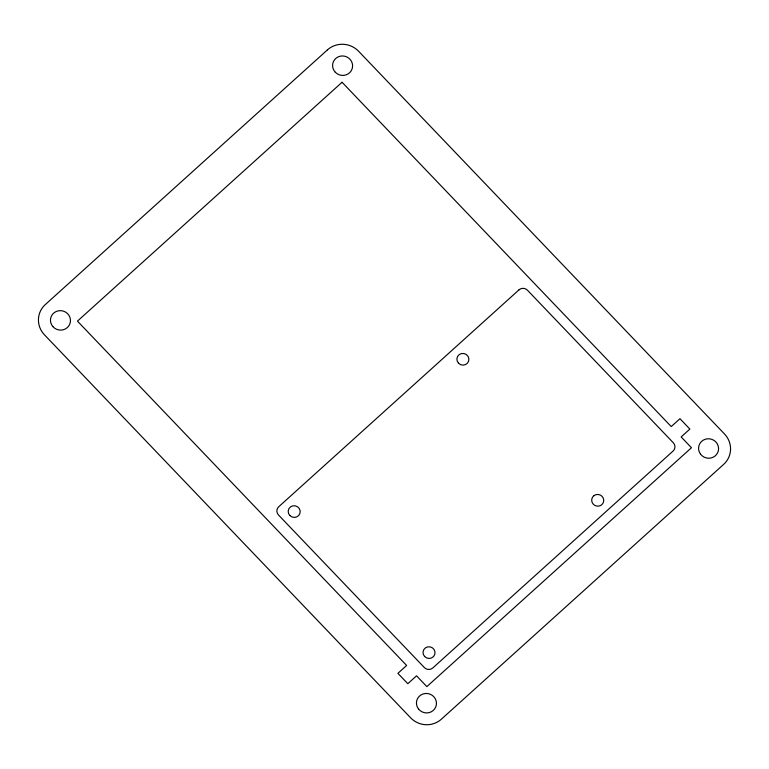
<?xml version="1.0" encoding="UTF-8"?>
<svg xmlns="http://www.w3.org/2000/svg" width="769" height="769" viewBox="0 0 769 769"><rect width="100%" height="100%" fill="white"/><g stroke="black" fill="none" stroke-linecap="round" stroke-linejoin="round"><path stroke-width="1.15" d="M594.043 495.621L592.937 496.687A6.017 5.825 16.8 0 0 592.966 503.801L594.072 504.897A6.017 5.825 16.8 0 0 602.156 504.329A6.017 5.825 16.8 0 0 602.137 496.428A6.017 5.825 16.8 0 0 594.043 495.621M327.45 49.87L45.323 304.562A22.07 21.349 16.8 0 0 44.458 334.813L410.656 717.842A21.782 21.08 16.8 0 0 441.368 719.207L723.648 464.389A22.166 21.455 16.8 0 0 724.513 433.995L358.604 51.254A22.099 21.378 16.8 0 0 327.45 49.87M342.061 82.264L77.448 321.134L406.628 665.454L397.909 673.336L407.81 683.699L416.538 675.816L426.853 686.611L691.466 447.731L681.151 436.936L689.87 429.064L679.969 418.701L671.241 426.574L342.061 82.264M518.979 289.865L278.743 506.742A6.017 5.825 16.8 0 0 278.503 514.999L424.344 667.55A6.017 5.825 16.8 0 0 432.841 667.925L673.077 451.047A6.017 5.825 16.8 0 0 673.317 442.79L527.476 290.24A6.017 5.825 16.8 0 0 518.979 289.865M335.332 72.267A10.035 9.709 16.8 0 0 352.192 68.624A10.035 9.709 16.8 0 0 340.263 56.175A10.035 9.709 16.8 0 0 335.332 72.267M418.519 708.989A10.035 9.709 16.8 0 0 435.706 707.057A10.035 9.709 16.8 0 0 425.122 693.513A10.035 9.709 16.8 0 0 418.519 708.989M700.521 454.133A10.035 9.709 16.8 0 0 717.746 452.557A10.035 9.709 16.8 0 0 707.451 438.801A10.035 9.709 16.8 0 0 700.521 454.133M52.85 326.565A10.035 9.709 16.8 0 0 69.902 323.807A10.035 9.709 16.8 0 0 58.655 310.772A10.035 9.709 16.8 0 0 52.85 326.565M424.661 656.543A6.017 5.825 16.8 0 0 434.783 654.371A6.017 5.825 16.8 0 0 427.631 646.892A6.017 5.825 16.8 0 0 424.661 656.543M289.826 515.509A6.017 5.825 16.8 0 0 299.948 513.336A6.017 5.825 16.8 0 0 292.797 505.858A6.017 5.825 16.8 0 0 289.826 515.509M458.516 363.218A6.027 5.835 16.8 0 0 468.648 361.046A6.027 5.835 16.8 0 0 461.487 353.557A6.027 5.835 16.8 0 0 458.516 363.218"/></g></svg>
